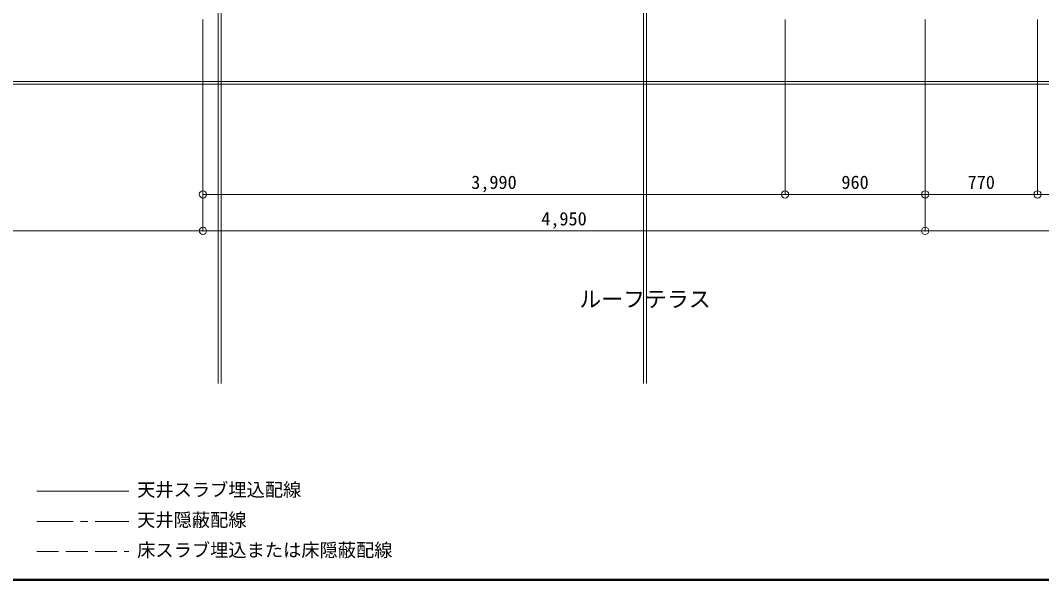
# Model space of a CAD drawing. Units: millimetres at full size, sheet at 1:50. Extents: x -9674 to 9699, y -6794 to 6791.
# Drawn here: x -4468 to 2531, y -6794 to -2953 of the extents above; entities that cross this region are included whole.
import ezdxf
from ezdxf.enums import TextEntityAlignment as Align

# ---------------------------------------------------------------- set-up
doc = ezdxf.new("R2010")
doc.units = ezdxf.units.MM
doc.header["$LTSCALE"] = 50
doc.header["$PDMODE"] = 32
doc.header["$PDSIZE"] = 50
for name, pattern in [('CHAIN1', [8, 5, -1, 1, -1]), ('CHAIN2', [12, 9, -1, 1, -1]), ('DASHED3', [4, 3, -1])]:
    doc.linetypes.add(name, pattern=pattern)
for name, color, linetype, lineweight in [('0-0_図面枠', 7, 'Continuous', 9), ('1-0_芯', 134, 'CHAIN2', 9), ('1-6_ﾊﾞﾙｺﾆｰ・階段', 134, 'Continuous', 9), ('1-B_寸法', 134, 'Continuous', 9), ('2-0_芯', 2, 'Continuous', 35), ('2-E', 2, 'Continuous', 35)]:
    doc.layers.add(name, color=color, linetype=linetype, lineweight=lineweight)
doc.layers.add('1-A_文字', color=134, linetype='Continuous')
doc.styles.add('ＭＳ ゴシック', font='')
doc.styles.get('ＭＳ ゴシック').set_extended_font_data('MS Gothic')

msp = doc.modelspace()

# ---------------------------------------------------------------- linework, layer by layer
at = {"layer": '0-0_図面枠'}
for p, q in [((9693.64, -6788.64), (-9668.64, -6788.64)), ((-9666.87, -6786.88), (9691.87, -6786.88)), ((-9665.11, -6785.11), (9690.11, -6785.11)), ((-9663.35, -6783.35), (9688.35, -6783.35)), ((-9673.92, -6793.93), (9698.92, -6793.93)), ((-9672.16, -6792.16), (9697.16, -6792.16)), ((-9670.4, -6790.4), (9695.4, -6790.4))]:
    msp.add_line(p, q, dxfattribs=at)
at = {"layer": '1-0_芯'}
for p, q in [((-3217.48, -3396.08), (-3217.48, 5323.92)), ((1732.52, -3396.08), (1732.52, 5323.92)), ((772.52, -3396.08), (772.52, 509.92)), ((2502.52, -3396.08), (2502.52, 509.92))]:
    msp.add_line(p, q, dxfattribs=at)
at = {"layer": '1-6_ﾊﾞﾙｺﾆｰ・階段'}
for p, q in [((-197.48, -2766.08), (-197.48, -5441.71)), ((-177.48, -2766.08), (-177.48, -5441.71)), ((-3113.48, -2871.08), (-3113.48, -5441.71)), ((-3093.48, -2871.08), (-3093.48, -5441.71)), ((-6427.48, -3371.08), (6052.52, -3371.08)), ((-6427.48, -3391.08), (6052.52, -3391.08))]:
    msp.add_line(p, q, dxfattribs=at)
at = {"layer": '1-B_寸法'}
for p, q in [((-3217.48, -3396.08), (-3217.48, -4396.08)), ((772.52, -3396.08), (772.52, -4146.08)), ((1732.52, -3396.08), (1732.52, -4396.08)), ((2502.52, -3396.08), (2502.52, -4146.08)), ((772.52, -4146.08), (-3217.48, -4146.08)), ((772.52, -4146.08), (1732.52, -4146.08)), ((1732.52, -4146.08), (2502.52, -4146.08)), ((2502.52, -4146.08), (6562.52, -4146.08)), ((-6937.48, -4396.08), (-3217.48, -4396.08)), ((-3217.48, -4396.08), (1732.52, -4396.08)), ((1732.52, -4396.08), (6562.52, -4396.08))]:
    msp.add_line(p, q, dxfattribs=at)
for p in [(-3217.48, -4146.08), (772.52, -4146.08), (1732.52, -4146.08), (2502.52, -4146.08), (-3217.48, -4396.08), (1732.52, -4396.08)]:
    msp.add_point(p, dxfattribs=at)
at = {"layer": '2-0_芯', "color": 5, "lineweight": 18}
msp.add_line((-4356.82, -6181.72), (-3724.84, -6181.72), dxfattribs=at)
at = {"layer": '2-0_芯', "color": 5, "linetype": 'CHAIN1', "lineweight": 18}
msp.add_line((-4356.82, -6388.63), (-3724.84, -6388.63), dxfattribs=at)
at = {"layer": '2-0_芯', "color": 5, "linetype": 'DASHED3', "lineweight": 18}
msp.add_line((-4356.82, -6595.53), (-3724.84, -6595.53), dxfattribs=at)

# ---------------------------------------------------------------- texts
at = {"layer": '1-A_文字', "style": 'ＭＳ ゴシック'}
msp.add_text('ルーフテラス', height=110, dxfattribs=at).set_placement((-637.48, -4952.11), align=Align.BOTTOM_LEFT)
at = {"layer": '1-B_寸法', "style": 'ＭＳ ゴシック'}
for s, p in [('3,990', (-1378.73, -4136.08)), ('960', (1158.77, -4136.08)), ('770', (2023.77, -4136.08)), ('4,950', (-898.73, -4386.08))]:
    msp.add_text(s, height=91.64, dxfattribs=at).set_placement(p, align=Align.BOTTOM_LEFT)
at = {"layer": '2-E', "color": 7, "style": 'ＭＳ ゴシック'}
for s, p in [('天井スラブ埋込配線', (-3668.17, -6244.22)), ('天井隠蔽配線', (-3668.17, -6451.13)), ('床スラブ埋込または床隠蔽配線', (-3668.17, -6658.03))]:
    msp.add_text(s, height=91.64, dxfattribs=at).set_placement(p, align=Align.BOTTOM_LEFT)

doc.saveas('drawing.dxf')
